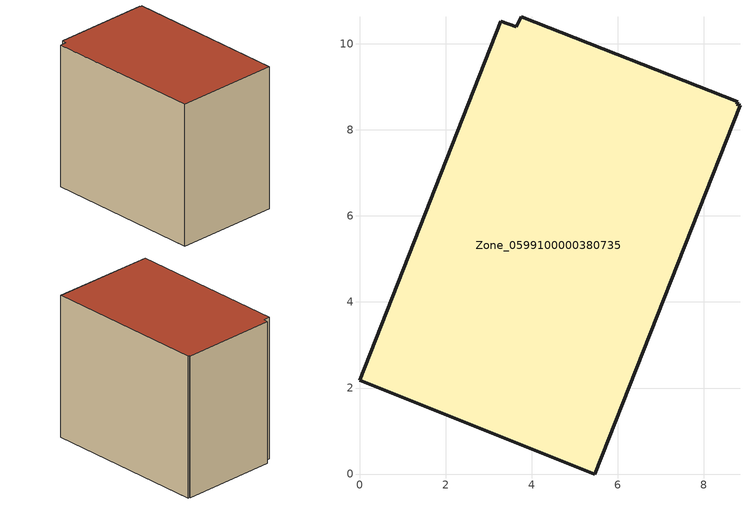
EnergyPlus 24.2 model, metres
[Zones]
Zone_0599100000380735
 floor ground (C_G): 5.47,0 0,2.18 3.28,10.52 3.65,10.39 3.75,10.62 8.78,8.65 8.76,8.6 8.84,8.57 z3.89
 wall outside (C_F): 0,2.18 5.47,0 8.84,8.57 8.76,8.6 8.78,8.65 3.75,10.62 3.65,10.39 3.28,10.52 0,2.18 z3.89:11.9
 roof outside (C_R): 8.78,8.65 3.75,10.62 3.65,10.39 3.28,10.52 0,2.18 5.47,0 8.84,8.57 8.76,8.6 z11.9
[BUILDING]
Pand.0599100000380735: North Axis=0; Terrain=City; Loads Convergence Tolerance Value=0.04; Temperature Convergence Tolerance Value=0.4; Solar Distribution=FullExterior; Maximum Number of Warmup Days=25; Minimum Number of Warmup Days=1
[Site:Location]
Rotterdam.The.Hague.AP_ZH_NLD Design_Conditions: Latitude=51.96; Longitude=4.45; Time Zone=1; Elevation=-4.5
[SITE:GROUNDTEMPERATURE:BUILDINGSURFACE]
18, 18, 18, 18, 18, 18, 18, 18, 18, 18, 18, 18
[MATERIAL] Thermal Absorptance=0.9; Solar Absorptance=0.7; Visible Absorptance=0.7
Name | Roughness | Thickness | Conductivity | Density | Specific Heat
G.TC.1992-2005 | MediumSmooth | 0.15 | 0.06 | 540 | 1210
F.TC.1992-2005 | Rough | 0.3 | 0.12 | 1920 | 840
R.TC.1992-2005 | MediumRough | 0.2 | 0.08 | 1500 | 1000
[CONSTRUCTION]
C_G: G.TC.1992-2005
C_F: F.TC.1992-2005
C_R: R.TC.1992-2005
[ZONE]
Zone_0599100000380735: Type=1; Multiplier=1; Ceiling Height=Autocalculate; Volume=Autocalculate; Floor Area=autocalculate; Part of Total Floor Area=Yes
[ZONEINFILTRATION:DESIGNFLOWRATE]
Infil_Zone_0599100000380735: Zone or ZoneList or Space or SpaceList=Zone_0599100000380735; Schedule=AlwaysOn; Design Flow Rate Calculation Method=Flow/Area; Flow Rate per Floor Area=0.0015; Constant Term Coefficient=1; Temperature Term Coefficient=0; Velocity Term Coefficient=0; Velocity Squared Term Coefficient=0
[HVACTEMPLATE:ZONE:IDEALLOADSAIRSYSTEM]
Zone_0599100000380735: Maximum Heating Supply Air Temperature=50; Minimum Cooling Supply Air Temperature=13; Maximum Heating Supply Air Humidity Ratio=0.0156; Minimum Cooling Supply Air Humidity Ratio=0.0077; Heating Limit=NoLimit; Cooling Limit=NoLimit; Dehumidification Control Type=ConstantSensibleHeatRatio; Cooling Sensible Heat Ratio=0.7; Dehumidification Setpoint=60; Humidification Control Type=None; Humidification Setpoint=30; Outdoor Air Method=None; Outdoor Air Flow Rate per Person=0.00944; Outdoor Air Flow Rate per Zone Floor Area=0; Outdoor Air Flow Rate per Zone=0; Demand Controlled Ventilation Type=None; Outdoor Air Economizer Type=NoEconomizer; Heat Recovery Type=None; Sensible Heat Recovery Effectiveness=0.7; Latent Heat Recovery Effectiveness=0.65
[ZONECONTROL:THERMOSTAT]
ThermostatControl_Zone_0599100000380735: Zone or ZoneList=Zone_0599100000380735; Control Type Schedule=DualSetpointControlType; Control 1=Thermostat_Zone_0599100000380735; Temperature Difference Between Cutout And Setpoint=0
[THERMOSTATSETPOINT:DUALSETPOINT]
Thermostat_Zone_0599100000380735: Heating Setpoint Temperature Schedule=HeatingSetpoint_Zone_0599100000380735; Cooling Setpoint Temperature Schedule=CoolingSetpoint_Zone_0599100000380735
[SCHEDULE:COMPACT]
HeatingSetpoint_Zone_0599100000380735: Through: 12/31, For: AllDays, Until: 24:00, 21
CoolingSetpoint_Zone_0599100000380735: Through: 12/31, For: AllDays, Until: 24:00, 24
DualSetpointControlType: Through: 12/31, For: AllDays, Until: 24:00, 4
AlwaysOn: Through: 12/31, For: AllDays, Until: 24:00, 1
